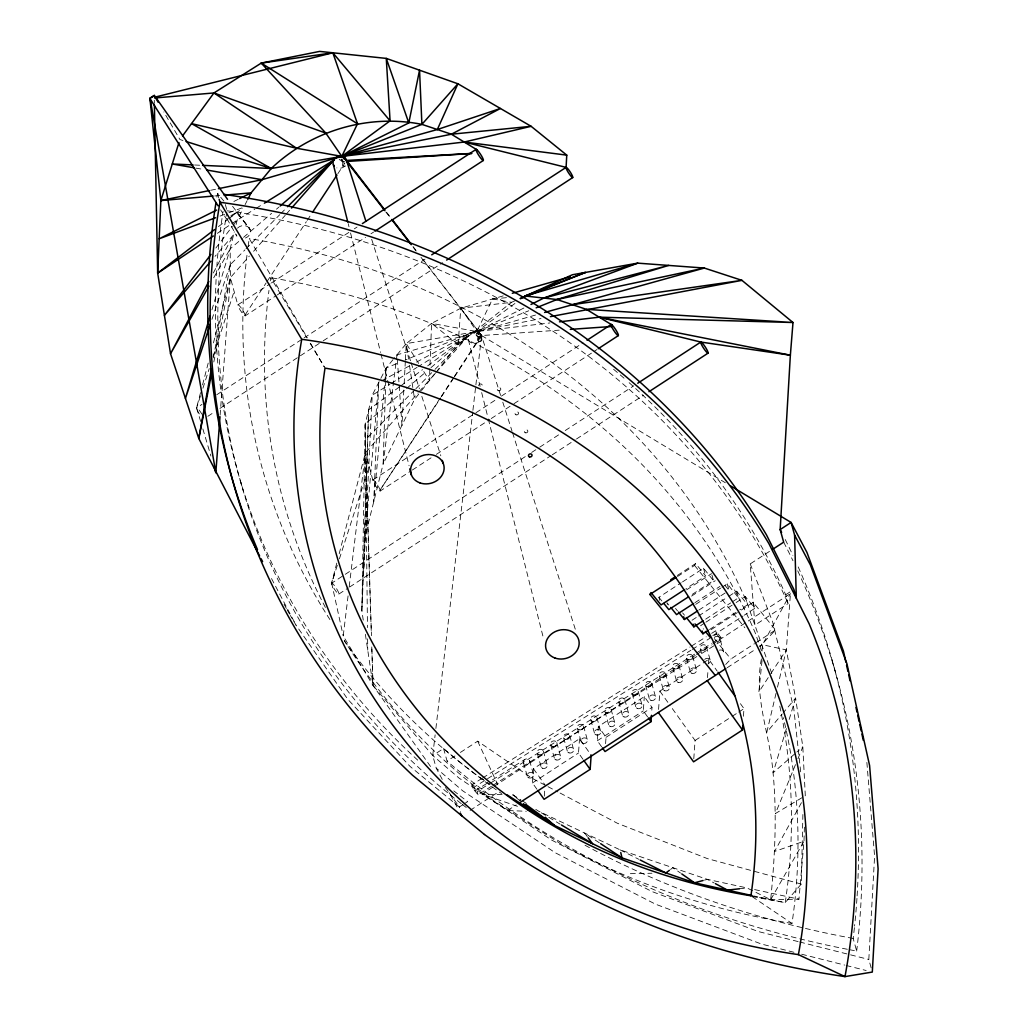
<?xml version="1.0" encoding="UTF-8"?>
<svg xmlns="http://www.w3.org/2000/svg" width="1028" height="1028" viewBox="0 0 1028 1028"><rect width="100%" height="100%" fill="white"/><g stroke="black" fill="none" stroke-linecap="round" stroke-linejoin="round"><path stroke-width="0.75" stroke-dasharray="5 3.75" d="M393.056 359.607L386.142 367.985L372.213 395.215L365.184 423.96L361.843 610.683L363.257 620.141M752.432 896.455A741.406 633.492 -15.5 0 0 785.251 902.584L801.287 884.067L802.958 812.094M804.397 827.129L803.986 841.251L798.962 899.166L770.679 899.706L753.704 895.941M399.442 386.888L368.641 409.838L363.475 574.986L372.213 395.215L389.895 384.241M385.744 380.797L383.136 464.078L365.274 535.678L361.843 610.683L368.641 409.838M385.796 379.191L386.142 367.985L399.327 362.524M503.167 295.897L460.814 308.22L431.58 323.37L429.434 380.604L421.981 368.718M403.824 390.049L401.974 425.271L397.014 354.827L539.996 313.758M404.158 383.65L405.34 361.239M405.417 359.633L406.266 343.622L431.58 323.37L476.825 331.53L549.954 322.946M871.153 967.862L868.814 959.458L874.597 856.208L866.874 762.416M536.924 789.247L532.44 782.963L533.442 768.738L579.509 738.772L591.164 755.117M544.326 796.147L544.776 789.825M582.979 759.294L578.507 753.01L579.509 738.772M601.598 746.752L597.332 740.764L598.335 726.526L644.312 696.624L652.009 707.418L651.559 713.74M605.582 743.642L606.032 737.32L598.335 726.526M647.576 716.85L643.31 710.862L644.312 696.624M658.575 709.423L659.873 691.124L708.78 659.321L717.12 671.001M693.784 758.767L695.069 740.468L670.988 706.711M707.482 677.619L708.022 669.986M708.459 663.895L708.78 659.321M743.437 716.285L743.976 708.665L738.425 700.865M220.12 415.094L230.388 277.65L230.169 248.827L234.333 231.775M777.489 687.167L786.317 649.902L790.442 593.58L712.674 644.158M515.876 300.356L511.533 302.322L460.814 308.22L458.077 344.521L437.337 370.645M761.414 658.909C753.614 697.524 770.075 734.583 773.069 772.825C777.091 815.088 774.868 857.545 770.679 899.706L746.958 887.922L707.341 879.351L620.141 849.886L538.595 811.169L533.185 807.725M762.018 651.032L762.506 644.736L790.442 593.58M365.274 535.678L378.792 382.365L373.729 501.792L386.142 367.985M762.044 660.554L758.857 691.985L770.011 674.882M442.233 779.365L436.232 768.147L432.737 755.541L435.14 734.853M435.885 728.492L472.739 411.907M472.919 410.326L475.694 386.464M475.887 384.87L481.618 335.552L477.377 331.659M430.552 766.502L373.023 685.458L343.224 635.972L348.235 594.557M349.212 586.59L365.415 452.783L365.184 423.96L405.392 389.522M397.014 354.827L383.136 464.078L414.58 399.327L420.516 391.835M213.4 357.911L230.285 264.684L244.908 249.92M213.824 361.972L230.388 277.65L249.367 256.062M776.024 693.373L766.824 732.193L782.244 713.933M236.119 224.464L237.198 220.082L243.032 208.645M200.537 392.619L196.502 408.167A6.618 1.041 56.9 0 0 200.28 415.325M202.555 384.857L208.196 363.102M213.438 342.902L230.388 277.65L237.841 305.098M336.773 563.1L331.53 583.3A6.618 1.041 56.9 0 0 336.876 592.488A6.618 1.041 56.9 0 0 337.582 590.393A6.618 1.041 56.9 0 0 331.633 582.979L337.454 564.899M339.189 553.771L365.415 452.783L418.139 392.824M211.909 309.878L230.169 248.827L242.351 238.393M786.407 728.595L773.069 772.825L795.685 753.074M789.17 719.459L795.608 698.102L786.317 649.902L762.506 644.736L759.936 646.406L775.51 629.997L753.177 602.318L741.355 610.002M200.486 395.819L196.502 408.167L201.989 404.338M202.914 388.25L209.249 368.577M213.156 356.472L234.114 291.374M339.407 558.846L369.142 466.506M334.524 573.984L331.53 583.3L526.297 455.944M211.935 319.387L230.285 264.684M795.505 764.626L775.395 813.546L805.297 795.723L802.817 746.842L795.608 698.102L783.272 712.712M797.946 758.703L802.817 746.842L796.867 752.033M506.483 297.67L492.528 298.942L476.825 331.53L406.266 343.622L394.045 358.412M245.101 204.611L247.106 200.691M213.336 272.96L233.613 234.705L215.032 256.37M801.455 802.688L774.547 851.48L803.986 841.251L770.679 899.706M213.683 277.804L230.169 248.827M677.503 576.528L694.568 565.426L695.648 563.537L705.645 575.924L685.959 588.723M440.357 397.862L380.154 489.996L440.511 398.132M441.23 396.525L453.451 377.841M454.312 376.505L481.361 335.102L420.825 256.627M770.871 673.571L786.317 649.902M245.139 314.864L266.136 282.906M267.01 281.582L306.37 221.662M307.243 220.326L311.612 213.67M337.852 173.732L344.855 163.079M441.385 396.795L453.631 378.163M454.504 376.826L481.618 335.552L559.258 330.142M436.065 372.432L471.094 332.776A6.9 5.898 -15.5 0 1 476.234 331.53L541.011 318.539M215.841 248.031L232.341 226.43M233.317 225.158L237.198 220.082L254.867 209.095M421.506 390.589L436.347 371.892M226.931 218.681L236.864 236.093A7.517 6.425 -15.5 0 1 236.003 234.628M253.595 251.269L285.231 215.289M286.285 214.081L290.5 209.288M419.193 391.617L435.011 373.627M725.678 664.499L730.869 659.025L754.501 643.656M246.026 248.776L279.757 214.685M280.888 213.541L286.504 207.862M414.785 389.818L365.313 439.83L371.455 635.689M415.916 388.674L433.906 370.491M435.024 369.36L468.755 335.256A6.9 5.898 -15.5 0 0 472.674 343.262A6.9 5.898 -15.5 0 0 481.592 338.173L481.618 335.552L421.005 257.347M243.572 237.339L271.598 213.349M276.468 209.172L278.909 207.078M406.613 388.481L426.106 371.776M430.989 367.613L468.755 335.256L418.447 366.508M218.45 226.61L227.304 219.825M228.576 218.848L242.505 208.196M670.539 869.457L672.877 867.709L680.523 873.042M400.727 385.937L422.547 369.682M427.687 365.852L468.755 335.256M514.938 303.466L476.825 331.53L460.814 308.22M230.94 215.61L236.684 212.333L250.112 229.488L230.285 203.248M231.017 216.844L236.697 212.5L249.251 228.023A7.517 6.425 -15.5 0 1 245.435 238.033M217.319 233.343L237.198 220.082M237.956 304.776L270.068 283.831M271.405 282.957L349.006 232.315M354.352 228.82L357.024 227.072M245.178 315.866A6.618 1.041 56.9 0 0 240.539 307.102A6.618 1.041 56.9 0 0 238.984 308.002A6.618 1.041 56.9 0 0 245.178 315.866L275.941 295.794M277.277 294.92L365.582 237.301M370.941 233.806L373.614 232.058M207.849 416.301L214.556 411.907M219.928 408.399L299.071 356.613M300.42 355.739L321.88 341.694M323.216 340.821L442.605 262.705M372.971 479.909L474.653 413.564M476.003 412.691L496.061 399.596M501.42 396.101L583.03 342.851M380.193 491.011A6.618 1.041 56.9 0 0 375.554 482.235A6.618 1.041 56.9 0 0 373.999 483.134A6.618 1.041 56.9 0 0 380.193 491.011L410.969 470.927M412.305 470.053L431.04 457.833M436.386 454.337L489.906 419.411M491.243 418.537L512.651 404.569M513.987 403.696L596.934 349.571M531.669 452.436L538.376 448.067M539.726 447.18L559.862 434.047M565.233 430.539L633.698 385.86M338.854 594.068L348.248 587.939M349.597 587.052L550.969 455.648M552.306 454.774L575.14 439.881M576.477 439.007L643.605 395.202M216.767 394.726L302.759 338.765M304.095 337.891L425.027 259.184M677.272 575.487L695.648 563.537M659.732 600.352L658.884 597.281L681.204 582.76M682.515 581.899L703.525 568.24L713.483 580.576L689.852 595.944M686.601 589.841L711.543 573.611M365.377 634.327L373.023 685.458L432.737 755.541L443.569 748.487A921.949 787.769 -15.5 0 0 501.6 793.629M691.574 596.099L715.218 580.717M443.569 748.487L447.064 761.105L455.057 755.901M460.377 752.445L477.686 741.175L532.44 778.479L546.588 785.945M629.136 382.699A809.64 691.805 -15.5 0 1 785.7 594.737L788.142 603.539L754.899 625.152L750.234 563.909L770.293 550.867M694.954 602.665L719.896 586.435M695.725 604.336L720.667 588.106M721.977 587.258L727.233 583.84L738.515 597.808L731.949 602.074M698.873 610.092L725.125 593.002M692.037 620.231L697.292 616.813M698.603 615.965L727.49 597.178M728.801 596.317L736.678 591.203L747.6 604.734L739.723 609.861M705.683 619.152L730.638 602.935M704.63 623.019L700.698 625.589L703.55 629.11M705.94 622.171L734.827 603.385M736.151 602.524L745.339 596.548L754.835 608.319L744.336 615.155M709.526 629.496L738.412 610.709M711.158 629.65L740.044 610.863M712.815 635.651L743.013 616.003M462.896 804.693L459.323 807.019L460.544 811.413M464.078 803.922L467.65 801.609A814.716 696.136 -15.5 0 1 458.796 794.837M785.7 594.737L790.378 591.704M492.772 787.178L482.055 794.156L507.639 810.501L526.297 811.285M494.121 786.304L695.236 655.491M696.586 654.618L711.325 645.031M470.092 810.398L499.158 791.496M532.44 782.963L578.507 753.01M597.332 740.764L643.31 710.862M606.032 737.32L652.009 707.418M755.811 642.808L775.51 629.997M507.639 810.501L516.197 804.937M727.117 667.763L755.991 648.976M695.069 740.468L730.767 717.261M732.077 716.4L737.372 712.957M738.695 712.096L743.976 708.665M491.525 786.253L477.981 794.798L472.739 788.065L471.839 784.814L481.322 778.826M482.672 777.978L689.968 647.036M691.317 646.188L706.223 636.769M711.646 633.351L715.706 630.781L720.949 637.514L721.862 640.765L700.209 654.438M472.739 788.065L690.867 650.287M692.217 649.426L716.606 634.032L715.706 630.781M474.962 790.93L487.079 783.272M492.463 779.866L524.781 759.461A3.251 2.776 -15.5 0 1 529.78 761.273A3.251 2.776 -15.5 0 1 525.128 764.292A3.251 2.776 -15.5 0 1 524.781 759.461M477.981 794.798L477.082 791.56L489.277 783.85M490.639 783.002L695.211 653.782M696.573 652.921L711.466 643.502M712.828 642.654L720.949 637.514M492.875 785.392L698.86 655.286M256.229 208.26L263.027 204.032M391.257 383.393L417.085 367.343M381.581 380.861L409.555 365.827M416.546 362.074L471.094 332.776L405.186 360.096M233.883 201.462L238.188 199.303M523.869 308.027L476.825 331.53L528.739 310.777M227.625 218.848L226.61 219.234L220.634 209.84M220.018 216.086L227.445 213.31M228.923 212.757L242.287 207.772M704.501 880.122L707.341 879.351L714.049 882.936M210.637 190.283L216.869 188.998M739.466 888.77L746.958 887.922M214.698 195.962L222.613 195.281M630.357 873.671L651.983 873.235M502.088 794.605L482.055 794.156L517.791 806.44M194.626 164.994L201.013 165.29M195.885 168.117L203.75 169.492M492.528 298.942L511.533 302.322L458.077 344.521L431.58 323.37M750.928 895.799L785.251 902.584A743.745 635.497 -15.5 0 0 779.712 705.773M754.603 889.58L798.962 899.166M798.139 941.597L758.189 931.509L651.958 891.533L551.753 840.146L459.105 778.132L432.737 755.541M799.668 941.982L868.814 959.458M793.95 952.275L761.684 944.115L655.453 904.152L555.261 852.765L462.6 790.738L436.232 768.147M801.634 954.215L844.656 965.074M846.185 965.472L866.167 970.509M801.287 884.067L707.392 858.611L617.353 823.248L559.335 792.652M182.958 140.489L179.913 139.525L163.837 111.975M620.141 849.886L638.722 859.254M548.014 786.69L557.908 791.907M481.618 335.552L725.37 482.762M541.293 812.788L560.157 824.173M519.86 800.748L512.869 794.837L520.99 800.002M522.352 800.851L526.413 803.433M344.303 640.855A741.406 633.492 -15.5 0 0 479.819 777.425L484.985 780.727M599.337 842.793L584.675 833.04L587.284 836.599M479.819 777.425L490.138 784.3M752.252 896.686L791.984 923.452A723.262 617.995 -15.5 0 0 783.349 717.685M512.869 794.837L520.605 800.542M725.1 585.536L728.081 589.224M694.568 565.426L744.85 627.722M714.357 638.581L730.869 659.025M682.592 612.868L684.468 615.194M675.499 608.422L677.491 610.876M668.842 605.042L666.902 602.652L667.673 605.441M658.884 597.281L661.865 600.982M716.606 634.032L721.862 640.765M471.839 784.814L477.082 791.56M385.796 211.935L390.691 218.232M413.179 247.247L416.109 251.038M386.644 212.321L390.55 217.383M413.012 246.489L415.942 250.292M659.873 691.124L670.063 705.414M533.442 768.738L545.11 785.071M445.407 787.409L448.195 791.329M449.12 792.639L459.323 807.019L410.043 766.413L347.721 699.207L296 625.114A844.682 721.746 -15.5 0 1 290.333 615.438M418.679 363.437L406.266 343.622L408.566 359.093M270.274 280.862A720.988 616.055 -15.5 0 1 270.749 277.688L306.922 337.968M310.212 343.455L324.193 366.739M248.133 246.36A741.406 633.492 -15.5 0 1 249.264 238.535L307.282 337.788M310.507 343.301L325.015 368.114M450.495 794.785L458.758 810.205M271.508 578.533L296 625.114M477.686 741.175L497.796 784.814M750.234 563.909L772.683 622.068L793.757 708.343L800.722 772.156M771.771 673.52L747.292 603.346A743.745 635.497 -15.5 0 0 249.264 238.535M761.311 650.338L755.066 632.451A723.262 617.995 -15.5 0 0 270.749 277.688M481.695 336.567A2.287 1.953 -15.5 0 1 478.47 338.173A2.287 1.953 -15.5 0 1 477.776 335.154A2.287 1.953 -15.5 0 1 481.361 335.102L500.842 396.101M502.795 402.205L512.047 431.169M512.535 432.698L576.322 632.464M371.661 239.267L410.622 361.252M411.11 362.781L419.385 388.7M421.827 396.333L440.819 455.802M200.64 421.403L196.618 407.833A6.618 1.041 56.9 0 1 202.028 414.323M202.863 428.933L210.92 456.059M831.909 659.539L835.404 672.145M854.409 927.654A946.351 808.612 -15.5 0 1 853.176 938.435L856.671 951.041A921.949 787.769 -15.5 0 1 848.897 949.589M753.177 602.318L754.835 608.319M745.339 596.548L747.6 604.734M736.678 591.203L738.515 597.808M727.233 583.84L729.07 590.445M711.929 575.012L713.483 580.576M703.525 568.24L705.645 575.924M714.293 637.463A3.251 2.776 -15.5 0 1 719.754 638.028L723.519 651.611M706.39 646.419L710.155 660.002M700.286 648.642L701.957 654.682M692.602 656.005L696.367 669.575M686.511 658.228L690.276 671.798M678.84 665.065L682.605 678.647M672.736 667.288L676.501 680.87M665.463 673.456L669.228 687.038M659.359 675.679L663.124 689.261M651.688 683.042L655.453 696.611M645.584 685.265L649.349 698.834M638.182 691.253L641.947 704.835M632.079 693.476L635.844 707.058M624.806 699.644L628.571 713.214M618.715 701.867L622.48 715.449M611.03 709.217L614.795 722.8M604.927 711.44L608.692 725.023M596.87 717.595L600.635 731.178M590.779 719.818L594.544 733.401M583.506 725.986L587.271 739.569M577.402 728.21L581.167 741.792M569.718 735.573L573.483 749.142M563.627 737.796L567.392 751.365M556.765 742.589L560.53 756.171M550.661 744.812L554.426 758.394M543.388 750.98L547.153 764.562M537.284 753.203L541.049 766.785M529.613 760.566L533.378 774.135M523.509 762.789L527.274 776.358M226.674 209.339L224.644 202.015L217.538 193.444A844.682 721.746 -15.5 0 0 216.458 199.753M218.758 197.851L217.538 193.444A836.869 715.064 -15.5 0 1 220.724 193.894M240.513 481.207L242.942 489.996M372.868 480.23L365.415 452.783L371.339 634.109M468.408 339.831L480.115 386.387M481.669 392.593L487.914 417.419M488.3 418.961L543.709 639.3M348.209 223.654L348.993 226.764M350.548 232.97L380.591 352.45M380.99 354.005L387.222 378.831M387.62 380.373L409.08 465.723M481.361 335.102L481.708 336.606M331.633 582.979L343.224 635.972M409.491 365.287L413.192 390.036M413.423 391.591L414.58 399.327M371.763 646.946L373.023 685.458L371.815 646.933M154.29 100.256L154.354 103.455M365.184 423.96L367.471 627.62M367.613 638.863L367.741 650.094M719.446 650.133A3.251 2.776 -15.5 0 1 722.26 654.926M719.754 638.028A3.251 2.776 -15.5 0 1 716.079 641.935M704.681 659.423A3.251 2.776 -15.5 0 1 709.783 659.372A3.251 2.776 -15.5 0 1 708.125 663.69M329.911 619.563A741.406 633.492 -15.5 0 1 247.298 252.644M237.468 228.165A7.517 6.425 -15.5 0 1 249.251 228.023M344.997 165.906A6.9 5.898 -15.5 0 1 336.824 167.885M853.176 938.435A921.949 787.769 -15.5 0 1 584.958 845.222M791.984 923.452A720.988 616.055 -15.5 0 1 561.275 844.155L494.956 801.737A720.988 616.055 -15.5 0 1 344.264 640.444M325.388 607.445A720.988 616.055 -15.5 0 1 268.976 290.397M798.203 566.929A946.351 808.612 -15.5 0 1 857.044 896.853M856.954 898.395A946.351 808.612 -15.5 0 1 854.576 926.112M785.238 539.533A946.351 808.612 -15.5 0 1 792.896 555.326M480.834 334.216A2.287 1.953 -15.5 0 1 478.637 336.966A2.287 1.953 -15.5 0 1 476.581 334.421A2.287 1.953 -15.5 0 1 480.192 333.406M797.741 570.836A946.351 808.612 -15.5 0 1 856.671 951.041M783.657 542.18A946.351 808.612 -15.5 0 1 792.961 560.735M289.536 614.05A844.682 721.746 -15.5 0 1 287.159 609.874M286.388 608.473A844.682 721.746 -15.5 0 1 284.062 604.258M478.688 385.693A1.786 1.529 -15.5 0 1 481.245 384.035A1.786 1.529 -15.5 0 1 481.438 386.682M344.393 161.679A2.287 1.953 -15.5 0 1 341.643 159.122M343.056 159.546A2.287 1.953 -15.5 0 1 339.201 159.134M847.355 949.281A921.949 787.769 -15.5 0 1 447.064 761.105M466.275 807.52A814.716 696.136 -15.5 0 1 462.497 804.603M461.238 803.626A814.716 696.136 -15.5 0 1 226.815 212.372M227.085 210.804A809.64 691.805 -15.5 0 1 788.142 603.539M344.136 161.229A2.287 1.953 -15.5 0 1 341.18 159.186M613.562 369.27A809.64 691.805 -15.5 0 1 624.394 378.51M457.55 793.847A814.716 696.136 -15.5 0 1 453.798 790.905M417.715 760.142A814.716 696.136 -15.5 0 1 223.089 211.434M345.408 166.086A2.287 1.953 -15.5 0 1 342.452 164.801A2.287 1.953 -15.5 0 1 344.534 162.295M344.598 163.156A2.287 1.953 -15.5 0 1 343.198 159.648M477.917 331.916L476.234 331.53A2.287 1.953 -15.5 0 0 474.229 334.28A2.287 1.953 -15.5 0 0 477.634 335.051A2.287 1.953 -15.5 0 0 477.879 331.903M688.13 659.732A3.251 2.776 -15.5 0 0 692.769 656.712A3.251 2.776 -15.5 0 0 687.771 654.9A3.251 2.776 -15.5 0 0 688.13 659.732M691.895 673.301A3.251 2.776 -15.5 0 0 696.534 670.282A3.251 2.776 -15.5 0 0 691.536 668.483A3.251 2.776 -15.5 0 0 691.895 673.301M664.756 690.765A3.251 2.776 -15.5 0 0 669.395 687.745A3.251 2.776 -15.5 0 0 664.396 685.933A3.251 2.776 -15.5 0 0 664.756 690.765M701.906 650.146A3.251 2.776 -15.5 0 0 706.544 647.126A3.251 2.776 -15.5 0 0 701.546 645.327A3.251 2.776 -15.5 0 0 701.906 650.146M478.688 341.232A2.287 1.953 -15.5 0 0 481.965 339.111A2.287 1.953 -15.5 0 0 478.444 337.839A2.287 1.953 -15.5 0 0 478.688 341.232M647.203 686.768A3.251 2.776 -15.5 0 0 651.855 683.749A3.251 2.776 -15.5 0 0 646.856 681.937A3.251 2.776 -15.5 0 0 647.203 686.768M660.991 677.182A3.251 2.776 -15.5 0 0 665.63 674.162A3.251 2.776 -15.5 0 0 660.631 672.363A3.251 2.776 -15.5 0 0 660.991 677.182M620.334 703.37A3.251 2.776 -15.5 0 0 624.973 700.351A3.251 2.776 -15.5 0 0 619.974 698.552A3.251 2.776 -15.5 0 0 620.334 703.37M477.429 336.387A2.287 1.953 -15.5 0 0 480.693 334.267A2.287 1.953 -15.5 0 0 477.172 332.995A2.287 1.953 -15.5 0 0 477.429 336.387M498.259 390.691A1.786 1.529 -15.5 0 0 500.816 389.021A1.786 1.529 -15.5 0 0 498.066 388.031A1.786 1.529 -15.5 0 0 498.259 390.691M516.005 414.811A1.786 1.529 -15.5 0 0 518.562 413.14A1.786 1.529 -15.5 0 0 515.812 412.151A1.786 1.529 -15.5 0 0 516.005 414.811M674.355 668.791A3.251 2.776 -15.5 0 0 679.007 665.771A3.251 2.776 -15.5 0 0 674.008 663.972A3.251 2.776 -15.5 0 0 674.355 668.791M678.12 682.374A3.251 2.776 -15.5 0 0 682.772 679.354A3.251 2.776 -15.5 0 0 677.773 677.542A3.251 2.776 -15.5 0 0 678.12 682.374M542.681 768.289A3.251 2.776 -15.5 0 0 547.32 765.269A3.251 2.776 -15.5 0 0 542.321 763.457A3.251 2.776 -15.5 0 0 542.681 768.289M624.099 716.94A3.251 2.776 -15.5 0 0 628.738 713.92A3.251 2.776 -15.5 0 0 623.739 712.121A3.251 2.776 -15.5 0 0 624.099 716.94M650.968 700.338A3.251 2.776 -15.5 0 0 655.607 697.318A3.251 2.776 -15.5 0 0 650.621 695.519A3.251 2.776 -15.5 0 0 650.968 700.338M637.463 708.549A3.251 2.776 -15.5 0 0 642.114 705.542A3.251 2.776 -15.5 0 0 637.116 703.73A3.251 2.776 -15.5 0 0 637.463 708.549M610.311 726.526A3.251 2.776 -15.5 0 0 614.962 723.506A3.251 2.776 -15.5 0 0 609.964 721.707A3.251 2.776 -15.5 0 0 610.311 726.526M606.546 712.944A3.251 2.776 -15.5 0 0 611.197 709.924A3.251 2.776 -15.5 0 0 606.199 708.125A3.251 2.776 -15.5 0 0 606.546 712.944M538.916 754.706A3.251 2.776 -15.5 0 0 543.555 751.686A3.251 2.776 -15.5 0 0 538.556 749.887A3.251 2.776 -15.5 0 0 538.916 754.706M633.698 694.979A3.251 2.776 -15.5 0 0 638.349 691.96A3.251 2.776 -15.5 0 0 633.351 690.161A3.251 2.776 -15.5 0 0 633.698 694.979M582.786 743.295A3.251 2.776 -15.5 0 0 587.425 740.276A3.251 2.776 -15.5 0 0 582.426 738.464A3.251 2.776 -15.5 0 0 582.786 743.295M579.021 729.713A3.251 2.776 -15.5 0 0 583.66 726.693A3.251 2.776 -15.5 0 0 578.661 724.894A3.251 2.776 -15.5 0 0 579.021 729.713M556.045 759.898A3.251 2.776 -15.5 0 0 560.697 756.878A3.251 2.776 -15.5 0 0 555.698 755.066A3.251 2.776 -15.5 0 0 556.045 759.898M552.28 746.315A3.251 2.776 -15.5 0 0 556.932 743.295A3.251 2.776 -15.5 0 0 551.933 741.496A3.251 2.776 -15.5 0 0 552.28 746.315M528.893 777.862A3.251 2.776 -15.5 0 0 533.545 774.842A3.251 2.776 -15.5 0 0 528.546 773.043A3.251 2.776 -15.5 0 0 528.893 777.862M596.163 734.904A3.251 2.776 -15.5 0 0 600.802 731.885A3.251 2.776 -15.5 0 0 595.803 730.073A3.251 2.776 -15.5 0 0 596.163 734.904M592.398 721.322A3.251 2.776 -15.5 0 0 597.037 718.302A3.251 2.776 -15.5 0 0 592.038 716.503A3.251 2.776 -15.5 0 0 592.398 721.322M569.011 752.869A3.251 2.776 -15.5 0 0 573.65 749.849A3.251 2.776 -15.5 0 0 568.651 748.05A3.251 2.776 -15.5 0 0 569.011 752.869M565.246 739.299A3.251 2.776 -15.5 0 0 569.885 736.279A3.251 2.776 -15.5 0 0 564.886 734.467A3.251 2.776 -15.5 0 0 565.246 739.299M525.295 432.775A1.786 1.529 -15.5 0 0 527.852 431.117A1.786 1.529 -15.5 0 0 525.09 430.115A1.786 1.529 -15.5 0 0 525.295 432.775"/><path stroke-width="1.5" d="M259.621 555.942L198.789 438.481L170.532 353.722L157.669 273.127L160.856 200.563L149.895 98.392L150.743 97.634L154.354 95.424L227.535 199.342M431.734 254.815L566.094 167.371L566.762 155.138L531.129 126.315L457.91 83.782L386.271 58.403L319.657 51.4L261.266 63.106L213.927 92.957L182.586 135.85M537.824 790.506L544.095 799.309L590.162 769.342L591.164 755.117M602.459 747.947L605.029 751.545L651.007 721.643L651.444 715.321M658.357 712.481L693.566 761.825L742.473 730.009L742.794 725.434M214.042 466.609L215.829 472.636L220.005 416.7M346.487 161.936A2.287 1.953 -15.5 0 0 346.68 161.435L346.719 160.908M211.395 368.962L198.789 438.481L212.295 369.772M218.424 188.677L261.986 179.694L341.797 156.385L408.797 122.923L419.54 70.2L421.904 124.375L451.382 134.218L477.031 149.857M210.085 315.981L185.425 398.401L210.406 323.948M213.117 196.091L160.856 200.563L178.962 142.584M340.101 156.809A2.287 1.953 -15.5 0 1 341.206 156.397L437.324 129.528L457.91 83.782L421.904 124.375L341.797 156.385L271.238 168.489L202.606 165.354M408.797 122.923L386.271 58.403L390.075 120.854L341.797 156.385L451.382 134.218L531.129 126.315L464.206 142.031L341.797 156.385L325.799 133.087L261.266 63.106L332.841 52.788L357.5 123.797L341.797 156.385L296.552 148.238L191.529 123.617L271.238 168.489C310.79 130.787 368.217 113.568 421.904 124.375M247.774 199.381L251.115 192.853L271.238 168.489L186.004 141.453M208.838 281.466L170.532 353.722L208.98 286.092M715.295 675.447L649.927 594.467L651.007 592.565L661.004 604.952L684.648 589.584M312.486 212.346L336.978 175.056M210.997 254.379L164.416 315.365L210.894 261.189M291.554 208.093L333.74 160.124L264.389 203.184M287.634 206.718L333.74 160.124L280.13 206.037M154.393 105.062L157.669 273.127L214.646 229.514M669.382 870.33L665.874 872.952L640.148 859.973M157.669 273.127L213.336 235.99M362.383 223.59L476.105 149.381M374.95 231.184L483.327 160.471A6.618 1.041 56.9 0 0 478.688 151.694A6.618 1.041 56.9 0 0 477.133 152.607A6.618 1.041 56.9 0 0 483.327 160.471M446.627 260.071L572.724 177.561A6.078 0.951 56.9 0 0 568.471 169.504A6.078 0.951 56.9 0 0 567.045 170.34A6.078 0.951 56.9 0 0 572.724 177.561M587.039 340.229L611.12 324.514M598.27 348.698L618.342 335.603A6.618 1.041 56.9 0 0 613.703 326.827A6.618 1.041 56.9 0 0 612.148 327.739A6.618 1.041 56.9 0 0 618.342 335.603M637.733 383.238L700.826 342.054L790.365 355.2L780.162 529.561L783.657 542.18L772.966 549.132M648.976 391.694L708.048 353.157A6.618 1.041 56.9 0 0 703.409 344.38A6.618 1.041 56.9 0 0 701.854 345.279A6.618 1.041 56.9 0 0 708.048 353.157M670.706 579.753L674.638 577.196M649.927 594.467L676.193 577.389M688.529 596.805L668.842 609.617L663.857 603.449M693.643 603.513L676.565 614.615L670.77 607.432M678.48 612.11L684.43 619.486L697.562 610.94M686.357 617.532L693.874 626.836L703.062 620.861M695.018 623.919L702.959 633.775L708.215 630.357M518.883 803.202L725.794 668.611M451.382 134.218L500.43 108.48L437.324 129.528M216.638 210.072L159.186 238.779L215.572 217.743M239.627 198.584L251.115 192.853L224.194 195.153M530.988 304.468L543.825 298.069L637.707 263.142L704.334 268.051L741.933 280.348L792.999 322.509L790.365 355.2L599.234 317.177L559.489 321.828M520.232 298.39L572.39 274.759L637.707 263.142L525.102 295.987L556.932 299.521L586.397 309.351L612.058 324.989M520.386 298.737L585.317 272.459L580.756 273.756M536.153 307.822L556.932 299.521L668.65 265.417L543.825 298.069M525.102 295.987L585.317 272.459M512.304 293.288L570.103 276.802M544.609 312.461L704.334 268.051L556.932 299.521M703.075 880.508L694.542 882.808L622.004 857.879L554.131 825.266L532.684 811.555L523.368 803.69M154.547 97.236L332.841 52.788L390.075 120.854M160.856 200.563L209.082 190.604M550.404 316.637L741.933 280.348L572.352 304.661M739.466 888.77L727.464 890.12L715.398 883.656M154.585 97.994L213.927 92.957L325.799 133.087M570.347 329.371L611.544 326.506M344.907 159.237A2.287 1.953 -15.5 0 1 346.346 159.97L346.68 161.473L471.634 153.493M342.363 156.513L346.603 160.419L471.634 153.429M193.02 164.917L172.28 163.979L194.305 167.834M586.397 309.351L792.999 322.509L599.234 317.177L700.826 342.054M566.762 155.138L464.206 142.031L566.094 167.371M206.898 170.044L261.986 179.694M752.162 895.594L694.542 882.808L681.795 873.928M342.902 156.783L341.206 156.397A6.9 5.898 -15.5 0 0 334.19 159.417A6.9 5.898 -15.5 0 0 334.164 166.035M528.225 810.025L532.684 811.555M219.157 199.316L219.979 202.246L301.731 339.279A665 568.214 -15.5 0 1 798.396 954.614L844.99 976.6L872.309 972.064L878.105 868.814L869.585 765.487L846.918 663.69L810.437 565.014L794.593 535.061L791.097 522.455L730.844 486.064M561.506 824.996L592.488 843.692L588.144 837.781M261.266 63.106L357.5 123.797M507.074 794.862L546.69 820.19M600.673 843.68L622.004 857.879L620.758 852.546M213.927 92.957L296.552 148.238M525.758 804.346L554.131 825.266L545.251 817.209M705.439 631.475L710.194 637.36M346.68 161.473L384.819 210.663M391.668 219.504L411.226 244.728M346.603 160.419L384.69 209.789M392.503 219.915L410.082 242.698M718.045 672.299L734.712 695.673M707.264 680.664L742.473 730.009M648.437 718.045L651.007 721.643M583.878 760.553L590.162 769.342M218.077 205.806L149.908 98.47L154.354 95.424M155.01 96.825L158.222 102.337M460.261 813.007L461.765 815.808M261.112 558.757L262.59 561.584M346.346 159.97L365.827 220.969M442.271 460.377L443.248 463.422M702.214 631.038L702.959 633.775M693.142 624.202L693.874 626.836M683.697 616.839L684.43 619.486M333.38 164.698L347.824 222.112M409.851 468.819L411.418 475.026M845.864 662.045L843.423 651.084L806.941 552.396L791.097 522.455L780.162 529.561A946.351 808.612 -15.5 0 1 781.627 532.401M846.558 665.18L847.959 671.438M848.653 674.574L850.04 680.844M855.977 707.47L857.018 712.16M857.725 715.295L859.112 721.553M859.819 724.689L861.207 730.959M861.901 734.082L863.302 740.353M150.049 98.225L215.829 472.636M794.593 535.061L796.314 598.219L793.873 589.429L766.451 534.83A836.869 715.064 -15.5 0 0 223.898 194.343M798.396 954.614A671.22 573.521 -15.5 0 1 301.731 339.279M342.851 156.77A2.287 1.953 -15.5 0 1 343.506 157.58M342.684 157.592A2.287 1.953 -15.5 0 1 345.626 159.648M345.819 159.07A2.287 1.953 -15.5 0 1 345.896 160.085M344.11 157.888A2.287 1.953 -15.5 0 1 345.164 158.273M257.514 549.659A844.682 721.746 -15.5 0 1 215.944 202.901M484.445 834.492L412.485 775.202A844.682 721.746 -15.5 0 1 219.979 202.246A836.869 715.064 -15.5 0 1 768.893 543.619L809.126 623.739A836.869 715.064 -15.5 0 1 844.99 976.6A844.682 721.746 -15.5 0 1 484.445 834.492M554.889 657.997A16.962 14.495 -15.5 0 0 579.124 642.243A16.962 14.495 -15.5 0 0 553.051 632.837A16.962 14.495 -15.5 0 0 554.889 657.997M750.928 895.799A591.01 504.992 -15.5 0 0 325.015 368.114A589.147 503.399 -15.5 0 0 750.928 895.799M419.874 482.864A16.962 14.495 -15.5 0 0 444.096 467.11A16.962 14.495 -15.5 0 0 418.036 457.704A16.962 14.495 -15.5 0 0 419.874 482.864M529.471 456.869A1.786 1.529 -15.5 0 0 532.029 455.198A1.786 1.529 -15.5 0 0 529.266 454.209A1.786 1.529 -15.5 0 0 529.471 456.869"/></g></svg>
